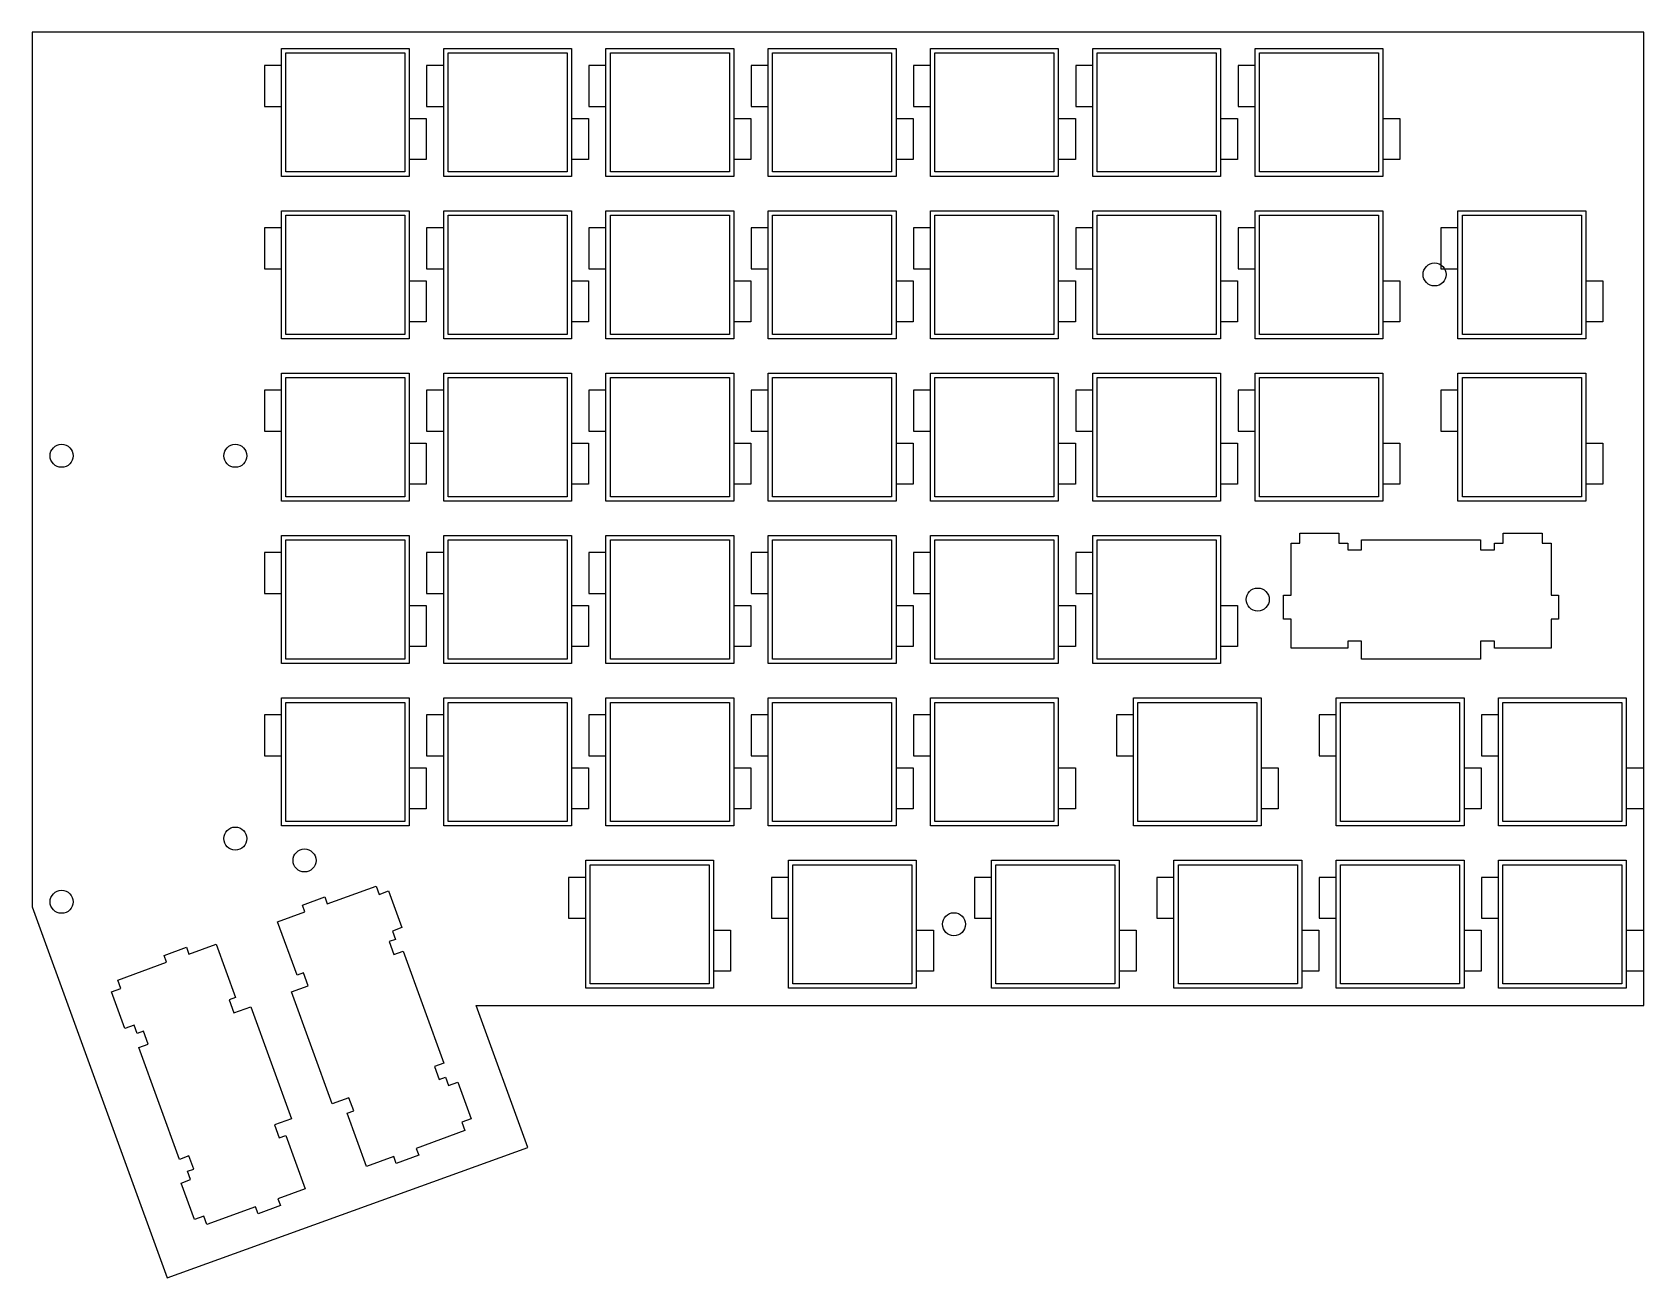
# Model space of a CAD drawing. Extents: x 201 to 391, y -161 to -14.
import ezdxf

# ---------------------------------------------------------------- set-up
doc = ezdxf.new("R2010")
doc.units = 0
doc.layers.add('BLACK', color=7, linetype='CONTINUOUS')

msp = doc.modelspace()

# ---------------------------------------------------------------- linework, layer by layer
at = {"layer": 'BLACK', "linetype": 'CONTINUOUS'}
for p, q in [((390.55, -14.4), (201.375, -14.4)), ((201.375, -14.4), (201.375, -117.04)), ((390.55, -128.588), (390.55, -14.4)), ((230.625, -16.3125), (245.625, -16.3125)), ((230.625, -31.3125), (230.625, -16.3125)), ((231.14, -16.8275), (245.11, -16.8275)), ((231.14, -30.7975), (231.14, -16.8275)), ((245.11, -16.8275), (245.11, -30.7975)), ((245.625, -16.3125), (245.625, -31.3125)), ((249.675, -16.3125), (264.675, -16.3125)), ((249.675, -31.3125), (249.675, -16.3125)), ((250.19, -16.8275), (264.16, -16.8275)), ((250.19, -30.7975), (250.19, -16.8275)), ((264.16, -16.8275), (264.16, -30.7975)), ((264.675, -16.3125), (264.675, -31.3125)), ((268.725, -16.3125), (283.725, -16.3125)), ((268.725, -31.3125), (268.725, -16.3125)), ((269.24, -16.8275), (283.21, -16.8275)), ((269.24, -30.7975), (269.24, -16.8275)), ((283.21, -16.8275), (283.21, -30.7975)), ((283.725, -16.3125), (283.725, -31.3125)), ((287.775, -16.3125), (302.775, -16.3125)), ((287.775, -31.3125), (287.775, -16.3125)), ((288.29, -16.8275), (302.26, -16.8275)), ((288.29, -30.7975), (288.29, -16.8275)), ((302.26, -16.8275), (302.26, -30.7975)), ((302.775, -16.3125), (302.775, -31.3125)), ((306.825, -16.3125), (321.825, -16.3125)), ((306.825, -31.3125), (306.825, -16.3125)), ((307.34, -16.8275), (321.31, -16.8275)), ((307.34, -30.7975), (307.34, -16.8275)), ((321.31, -16.8275), (321.31, -30.7975)), ((321.825, -16.3125), (321.825, -31.3125)), ((325.875, -16.3125), (340.875, -16.3125)), ((325.875, -31.3125), (325.875, -16.3125)), ((326.39, -16.8275), (340.36, -16.8275)), ((326.39, -30.7975), (326.39, -16.8275)), ((340.36, -16.8275), (340.36, -30.7975)), ((340.875, -16.3125), (340.875, -31.3125)), ((344.925, -16.3125), (359.925, -16.3125)), ((344.925, -31.3125), (344.925, -16.3125)), ((345.44, -16.8275), (359.41, -16.8275)), ((345.44, -30.7975), (345.44, -16.8275)), ((359.41, -16.8275), (359.41, -30.7975)), ((359.925, -16.3125), (359.925, -31.3125)), ((230.625, -18.3125), (228.625, -18.3125)), ((228.625, -18.3125), (228.625, -23.1125)), ((249.675, -18.3125), (247.675, -18.3125)), ((247.675, -18.3125), (247.675, -23.1125)), ((268.725, -18.3125), (266.725, -18.3125)), ((266.725, -18.3125), (266.725, -23.1125)), ((287.775, -18.3125), (285.775, -18.3125)), ((285.775, -18.3125), (285.775, -23.1125)), ((306.825, -18.3125), (304.825, -18.3125)), ((304.825, -18.3125), (304.825, -23.1125)), ((325.875, -18.3125), (323.875, -18.3125)), ((323.875, -18.3125), (323.875, -23.1125)), ((344.925, -18.3125), (342.925, -18.3125)), ((342.925, -18.3125), (342.925, -23.1125)), ((228.625, -23.1125), (230.625, -23.1125)), ((245.625, -24.5125), (247.625, -24.5125)), ((247.625, -24.5125), (247.625, -29.3125)), ((247.675, -23.1125), (249.675, -23.1125)), ((264.675, -24.5125), (266.675, -24.5125)), ((266.675, -24.5125), (266.675, -29.3125)), ((266.725, -23.1125), (268.725, -23.1125)), ((283.725, -24.5125), (285.725, -24.5125)), ((285.725, -24.5125), (285.725, -29.3125)), ((285.775, -23.1125), (287.775, -23.1125)), ((302.775, -24.5125), (304.775, -24.5125)), ((304.775, -24.5125), (304.775, -29.3125)), ((304.825, -23.1125), (306.825, -23.1125)), ((321.825, -24.5125), (323.825, -24.5125)), ((323.825, -24.5125), (323.825, -29.3125)), ((323.875, -23.1125), (325.875, -23.1125)), ((340.875, -24.5125), (342.875, -24.5125)), ((342.875, -24.5125), (342.875, -29.3125)), ((342.925, -23.1125), (344.925, -23.1125)), ((359.925, -24.5125), (361.925, -24.5125)), ((361.925, -24.5125), (361.925, -29.3125)), ((247.625, -29.3125), (245.625, -29.3125)), ((266.675, -29.3125), (264.675, -29.3125)), ((285.725, -29.3125), (283.725, -29.3125)), ((304.775, -29.3125), (302.775, -29.3125)), ((323.825, -29.3125), (321.825, -29.3125)), ((342.875, -29.3125), (340.875, -29.3125)), ((361.925, -29.3125), (359.925, -29.3125)), ((245.625, -31.3125), (230.625, -31.3125)), ((245.11, -30.7975), (231.14, -30.7975)), ((264.675, -31.3125), (249.675, -31.3125)), ((264.16, -30.7975), (250.19, -30.7975)), ((283.725, -31.3125), (268.725, -31.3125)), ((283.21, -30.7975), (269.24, -30.7975)), ((302.775, -31.3125), (287.775, -31.3125)), ((302.26, -30.7975), (288.29, -30.7975)), ((321.825, -31.3125), (306.825, -31.3125)), ((321.31, -30.7975), (307.34, -30.7975)), ((340.875, -31.3125), (325.875, -31.3125)), ((340.36, -30.7975), (326.39, -30.7975)), ((359.925, -31.3125), (344.925, -31.3125)), ((359.41, -30.7975), (345.44, -30.7975)), ((230.625, -35.3625), (245.625, -35.3625)), ((230.625, -50.3625), (230.625, -35.3625)), ((231.14, -35.8775), (245.11, -35.8775)), ((231.14, -49.8475), (231.14, -35.8775)), ((245.11, -35.8775), (245.11, -49.8475)), ((245.625, -35.3625), (245.625, -50.3625)), ((249.675, -35.3625), (264.675, -35.3625)), ((249.675, -50.3625), (249.675, -35.3625)), ((250.19, -35.8775), (264.16, -35.8775)), ((250.19, -49.8475), (250.19, -35.8775)), ((264.16, -35.8775), (264.16, -49.8475)), ((264.675, -35.3625), (264.675, -50.3625)), ((268.725, -35.3625), (283.725, -35.3625)), ((268.725, -50.3625), (268.725, -35.3625)), ((269.24, -35.8775), (283.21, -35.8775)), ((269.24, -49.8475), (269.24, -35.8775)), ((283.21, -35.8775), (283.21, -49.8475)), ((283.725, -35.3625), (283.725, -50.3625)), ((287.775, -35.3625), (302.775, -35.3625)), ((287.775, -50.3625), (287.775, -35.3625)), ((288.29, -35.8775), (302.26, -35.8775)), ((288.29, -49.8475), (288.29, -35.8775)), ((302.26, -35.8775), (302.26, -49.8475)), ((302.775, -35.3625), (302.775, -50.3625)), ((306.825, -35.3625), (321.825, -35.3625)), ((306.825, -50.3625), (306.825, -35.3625)), ((307.34, -35.8775), (321.31, -35.8775)), ((307.34, -49.8475), (307.34, -35.8775)), ((321.31, -35.8775), (321.31, -49.8475)), ((321.825, -35.3625), (321.825, -50.3625)), ((325.875, -35.3625), (340.875, -35.3625)), ((325.875, -50.3625), (325.875, -35.3625)), ((326.39, -35.8775), (340.36, -35.8775)), ((326.39, -49.8475), (326.39, -35.8775)), ((340.36, -35.8775), (340.36, -49.8475)), ((340.875, -35.3625), (340.875, -50.3625)), ((344.925, -35.3625), (359.925, -35.3625)), ((344.925, -50.3625), (344.925, -35.3625)), ((345.44, -35.8775), (359.41, -35.8775)), ((345.44, -49.8475), (345.44, -35.8775)), ((359.41, -35.8775), (359.41, -49.8475)), ((359.925, -35.3625), (359.925, -50.3625)), ((368.738, -35.3625), (383.738, -35.3625)), ((368.738, -50.3625), (368.738, -35.3625)), ((369.253, -35.8775), (383.223, -35.8775)), ((369.253, -49.8475), (369.253, -35.8775)), ((383.223, -35.8775), (383.223, -49.8475)), ((383.738, -35.3625), (383.738, -50.3625)), ((230.625, -37.3625), (228.625, -37.3625)), ((228.625, -37.3625), (228.625, -42.1625)), ((249.675, -37.3625), (247.675, -37.3625)), ((247.675, -37.3625), (247.675, -42.1625)), ((268.725, -37.3625), (266.725, -37.3625)), ((266.725, -37.3625), (266.725, -42.1625)), ((287.775, -37.3625), (285.775, -37.3625)), ((285.775, -37.3625), (285.775, -42.1625)), ((306.825, -37.3625), (304.825, -37.3625)), ((304.825, -37.3625), (304.825, -42.1625)), ((325.875, -37.3625), (323.875, -37.3625)), ((323.875, -37.3625), (323.875, -42.1625)), ((344.925, -37.3625), (342.925, -37.3625)), ((342.925, -37.3625), (342.925, -42.1625)), ((366.738, -37.3625), (366.738, -42.1625)), ((368.738, -37.3625), (366.738, -37.3625)), ((228.625, -42.1625), (230.625, -42.1625)), ((247.675, -42.1625), (249.675, -42.1625)), ((266.725, -42.1625), (268.725, -42.1625)), ((285.775, -42.1625), (287.775, -42.1625)), ((304.825, -42.1625), (306.825, -42.1625)), ((323.875, -42.1625), (325.875, -42.1625)), ((342.925, -42.1625), (344.925, -42.1625)), ((366.738, -42.1625), (368.738, -42.1625)), ((245.625, -43.5625), (247.625, -43.5625)), ((247.625, -43.5625), (247.625, -48.3625)), ((264.675, -43.5625), (266.675, -43.5625)), ((266.675, -43.5625), (266.675, -48.3625)), ((283.725, -43.5625), (285.725, -43.5625)), ((285.725, -43.5625), (285.725, -48.3625)), ((302.775, -43.5625), (304.775, -43.5625)), ((304.775, -43.5625), (304.775, -48.3625)), ((321.825, -43.5625), (323.825, -43.5625)), ((323.825, -43.5625), (323.825, -48.3625)), ((340.875, -43.5625), (342.875, -43.5625)), ((342.875, -43.5625), (342.875, -48.3625)), ((359.925, -43.5625), (361.925, -43.5625)), ((361.925, -43.5625), (361.925, -48.3625)), ((383.738, -43.5625), (385.738, -43.5625)), ((385.738, -43.5625), (385.738, -48.3625)), ((247.625, -48.3625), (245.625, -48.3625)), ((266.675, -48.3625), (264.675, -48.3625)), ((285.725, -48.3625), (283.725, -48.3625)), ((304.775, -48.3625), (302.775, -48.3625)), ((323.825, -48.3625), (321.825, -48.3625)), ((342.875, -48.3625), (340.875, -48.3625)), ((361.925, -48.3625), (359.925, -48.3625)), ((385.738, -48.3625), (383.738, -48.3625)), ((245.625, -50.3625), (230.625, -50.3625)), ((245.11, -49.8475), (231.14, -49.8475)), ((264.675, -50.3625), (249.675, -50.3625)), ((264.16, -49.8475), (250.19, -49.8475)), ((283.725, -50.3625), (268.725, -50.3625)), ((283.21, -49.8475), (269.24, -49.8475)), ((302.775, -50.3625), (287.775, -50.3625)), ((302.26, -49.8475), (288.29, -49.8475)), ((321.825, -50.3625), (306.825, -50.3625)), ((321.31, -49.8475), (307.34, -49.8475)), ((340.875, -50.3625), (325.875, -50.3625)), ((340.36, -49.8475), (326.39, -49.8475)), ((359.925, -50.3625), (344.925, -50.3625)), ((359.41, -49.8475), (345.44, -49.8475)), ((383.738, -50.3625), (368.738, -50.3625)), ((383.223, -49.8475), (369.253, -49.8475)), ((230.625, -54.4125), (245.625, -54.4125)), ((230.625, -69.4125), (230.625, -54.4125)), ((245.625, -54.4125), (245.625, -69.4125)), ((249.675, -54.4125), (264.675, -54.4125)), ((249.675, -69.4125), (249.675, -54.4125)), ((264.675, -54.4125), (264.675, -69.4125)), ((268.725, -54.4125), (283.725, -54.4125)), ((268.725, -69.4125), (268.725, -54.4125)), ((283.725, -54.4125), (283.725, -69.4125)), ((287.775, -54.4125), (302.775, -54.4125)), ((287.775, -69.4125), (287.775, -54.4125)), ((302.775, -54.4125), (302.775, -69.4125)), ((306.825, -54.4125), (321.825, -54.4125)), ((306.825, -69.4125), (306.825, -54.4125)), ((321.825, -54.4125), (321.825, -69.4125)), ((325.875, -54.4125), (340.875, -54.4125)), ((325.875, -69.4125), (325.875, -54.4125)), ((340.875, -54.4125), (340.875, -69.4125)), ((344.925, -54.4125), (359.925, -54.4125)), ((344.925, -69.4125), (344.925, -54.4125)), ((359.925, -54.4125), (359.925, -69.4125)), ((368.738, -54.4125), (383.738, -54.4125)), ((368.738, -69.4125), (368.738, -54.4125)), ((383.738, -54.4125), (383.738, -69.4125)), ((230.625, -56.4125), (228.625, -56.4125)), ((228.625, -56.4125), (228.625, -61.2125)), ((231.14, -54.9275), (245.11, -54.9275)), ((231.14, -68.8975), (231.14, -54.9275)), ((245.11, -54.9275), (245.11, -68.8975)), ((249.675, -56.4125), (247.675, -56.4125)), ((247.675, -56.4125), (247.675, -61.2125)), ((250.19, -54.9275), (264.16, -54.9275)), ((250.19, -68.8975), (250.19, -54.9275)), ((264.16, -54.9275), (264.16, -68.8975)), ((268.725, -56.4125), (266.725, -56.4125)), ((266.725, -56.4125), (266.725, -61.2125)), ((269.24, -54.9275), (283.21, -54.9275)), ((269.24, -68.8975), (269.24, -54.9275)), ((283.21, -54.9275), (283.21, -68.8975)), ((287.775, -56.4125), (285.775, -56.4125)), ((285.775, -56.4125), (285.775, -61.2125)), ((288.29, -54.9275), (302.26, -54.9275)), ((288.29, -68.8975), (288.29, -54.9275)), ((302.26, -54.9275), (302.26, -68.8975)), ((306.825, -56.4125), (304.825, -56.4125)), ((304.825, -56.4125), (304.825, -61.2125)), ((307.34, -54.9275), (321.31, -54.9275)), ((307.34, -68.8975), (307.34, -54.9275)), ((321.31, -54.9275), (321.31, -68.8975)), ((325.875, -56.4125), (323.875, -56.4125)), ((323.875, -56.4125), (323.875, -61.2125)), ((326.39, -54.9275), (340.36, -54.9275)), ((326.39, -68.8975), (326.39, -54.9275)), ((340.36, -54.9275), (340.36, -68.8975)), ((344.925, -56.4125), (342.925, -56.4125)), ((342.925, -56.4125), (342.925, -61.2125)), ((345.44, -54.9275), (359.41, -54.9275)), ((345.44, -68.8975), (345.44, -54.9275)), ((359.41, -54.9275), (359.41, -68.8975)), ((366.738, -56.4125), (366.738, -61.2125)), ((368.738, -56.4125), (366.738, -56.4125)), ((369.253, -54.9275), (383.223, -54.9275)), ((369.253, -68.8975), (369.253, -54.9275)), ((383.223, -54.9275), (383.223, -68.8975)), ((228.625, -61.2125), (230.625, -61.2125)), ((247.675, -61.2125), (249.675, -61.2125)), ((266.725, -61.2125), (268.725, -61.2125)), ((285.775, -61.2125), (287.775, -61.2125)), ((304.825, -61.2125), (306.825, -61.2125)), ((323.875, -61.2125), (325.875, -61.2125)), ((342.925, -61.2125), (344.925, -61.2125)), ((366.738, -61.2125), (368.738, -61.2125)), ((245.625, -62.6125), (247.625, -62.6125)), ((247.625, -62.6125), (247.625, -67.4125)), ((264.675, -62.6125), (266.675, -62.6125)), ((266.675, -62.6125), (266.675, -67.4125)), ((283.725, -62.6125), (285.725, -62.6125)), ((285.725, -62.6125), (285.725, -67.4125)), ((302.775, -62.6125), (304.775, -62.6125)), ((304.775, -62.6125), (304.775, -67.4125)), ((321.825, -62.6125), (323.825, -62.6125)), ((323.825, -62.6125), (323.825, -67.4125)), ((340.875, -62.6125), (342.875, -62.6125)), ((342.875, -62.6125), (342.875, -67.4125)), ((359.925, -62.6125), (361.925, -62.6125)), ((361.925, -62.6125), (361.925, -67.4125)), ((383.738, -62.6125), (385.738, -62.6125)), ((385.738, -62.6125), (385.738, -67.4125)), ((247.625, -67.4125), (245.625, -67.4125)), ((266.675, -67.4125), (264.675, -67.4125)), ((285.725, -67.4125), (283.725, -67.4125)), ((304.775, -67.4125), (302.775, -67.4125)), ((323.825, -67.4125), (321.825, -67.4125)), ((342.875, -67.4125), (340.875, -67.4125)), ((361.925, -67.4125), (359.925, -67.4125)), ((385.738, -67.4125), (383.738, -67.4125)), ((245.625, -69.4125), (230.625, -69.4125)), ((245.11, -68.8975), (231.14, -68.8975)), ((264.675, -69.4125), (249.675, -69.4125)), ((264.16, -68.8975), (250.19, -68.8975)), ((283.725, -69.4125), (268.725, -69.4125)), ((283.21, -68.8975), (269.24, -68.8975)), ((302.775, -69.4125), (287.775, -69.4125)), ((302.26, -68.8975), (288.29, -68.8975)), ((321.825, -69.4125), (306.825, -69.4125)), ((321.31, -68.8975), (307.34, -68.8975)), ((340.875, -69.4125), (325.875, -69.4125)), ((340.36, -68.8975), (326.39, -68.8975)), ((359.925, -69.4125), (344.925, -69.4125)), ((359.41, -68.8975), (345.44, -68.8975)), ((383.738, -69.4125), (368.738, -69.4125)), ((383.223, -68.8975), (369.253, -68.8975)), ((230.625, -73.4625), (245.625, -73.4625)), ((230.625, -88.4625), (230.625, -73.4625)), ((245.625, -73.4625), (245.625, -88.4625)), ((249.675, -73.4625), (264.675, -73.4625)), ((249.675, -88.4625), (249.675, -73.4625)), ((264.675, -73.4625), (264.675, -88.4625)), ((268.725, -73.4625), (283.725, -73.4625)), ((268.725, -88.4625), (268.725, -73.4625)), ((283.725, -73.4625), (283.725, -88.4625)), ((287.775, -73.4625), (302.775, -73.4625)), ((287.775, -88.4625), (287.775, -73.4625)), ((302.775, -73.4625), (302.775, -88.4625)), ((306.825, -73.4625), (321.825, -73.4625)), ((306.825, -88.4625), (306.825, -73.4625)), ((321.825, -73.4625), (321.825, -88.4625)), ((325.875, -73.4625), (340.875, -73.4625)), ((325.875, -88.4625), (325.875, -73.4625)), ((340.875, -73.4625), (340.875, -88.4625)), ((350.182, -73.1901), (354.754, -73.1901)), ((350.182, -74.3585), (350.182, -73.1901)), ((354.754, -73.1901), (354.754, -74.3585)), ((374.058, -73.1901), (378.63, -73.1901)), ((374.058, -74.3585), (374.058, -73.1901)), ((378.63, -73.1901), (378.63, -74.3585)), ((230.625, -75.4625), (228.625, -75.4625)), ((228.625, -75.4625), (228.625, -80.2625)), ((231.14, -73.9775), (245.11, -73.9775)), ((231.14, -87.9475), (231.14, -73.9775)), ((245.11, -73.9775), (245.11, -87.9475)), ((249.675, -75.4625), (247.675, -75.4625)), ((247.675, -75.4625), (247.675, -80.2625)), ((250.19, -73.9775), (264.16, -73.9775)), ((250.19, -87.9475), (250.19, -73.9775)), ((264.16, -73.9775), (264.16, -87.9475)), ((268.725, -75.4625), (266.725, -75.4625)), ((266.725, -75.4625), (266.725, -80.2625)), ((269.24, -73.9775), (283.21, -73.9775)), ((269.24, -87.9475), (269.24, -73.9775)), ((283.21, -73.9775), (283.21, -87.9475)), ((287.775, -75.4625), (285.775, -75.4625)), ((285.775, -75.4625), (285.775, -80.2625)), ((288.29, -73.9775), (302.26, -73.9775)), ((288.29, -87.9475), (288.29, -73.9775)), ((302.26, -73.9775), (302.26, -87.9475)), ((306.825, -75.4625), (304.825, -75.4625)), ((304.825, -75.4625), (304.825, -80.2625)), ((307.34, -73.9775), (321.31, -73.9775)), ((307.34, -87.9475), (307.34, -73.9775)), ((321.31, -73.9775), (321.31, -87.9475)), ((325.875, -75.4625), (323.875, -75.4625)), ((323.875, -75.4625), (323.875, -80.2625)), ((326.39, -73.9775), (340.36, -73.9775)), ((326.39, -87.9475), (326.39, -73.9775)), ((340.36, -73.9775), (340.36, -87.9475)), ((349.14, -80.4545), (349.14, -74.3585)), ((349.14, -74.3585), (350.182, -74.3585)), ((354.754, -74.3585), (355.795, -74.3585)), ((355.795, -74.3585), (355.795, -75.1459)), ((355.795, -75.1459), (357.421, -75.1459)), ((357.421, -73.9775), (371.391, -73.9775)), ((357.421, -75.1459), (357.421, -73.9775)), ((371.391, -73.9775), (371.391, -75.1459)), ((371.391, -75.1459), (373.016, -75.1459)), ((373.016, -75.1459), (373.016, -74.3585)), ((373.016, -74.3585), (374.058, -74.3585)), ((378.63, -74.3585), (379.671, -74.3585)), ((379.671, -74.3585), (379.671, -80.4545)), ((228.625, -80.2625), (230.625, -80.2625)), ((247.675, -80.2625), (249.675, -80.2625)), ((266.725, -80.2625), (268.725, -80.2625)), ((285.775, -80.2625), (287.775, -80.2625)), ((304.825, -80.2625), (306.825, -80.2625)), ((323.875, -80.2625), (325.875, -80.2625)), ((348.277, -83.2485), (348.277, -80.4545)), ((348.277, -80.4545), (349.14, -80.4545)), ((379.671, -80.4545), (380.535, -80.4545)), ((380.535, -80.4545), (380.535, -83.2485)), ((245.625, -81.6625), (247.625, -81.6625)), ((247.625, -81.6625), (247.625, -86.4625)), ((264.675, -81.6625), (266.675, -81.6625)), ((266.675, -81.6625), (266.675, -86.4625)), ((283.725, -81.6625), (285.725, -81.6625)), ((285.725, -81.6625), (285.725, -86.4625)), ((302.775, -81.6625), (304.775, -81.6625)), ((304.775, -81.6625), (304.775, -86.4625)), ((321.825, -81.6625), (323.825, -81.6625)), ((323.825, -81.6625), (323.825, -86.4625)), ((340.875, -81.6625), (342.875, -81.6625)), ((342.875, -81.6625), (342.875, -86.4625)), ((349.14, -83.2485), (348.277, -83.2485)), ((349.14, -86.6521), (349.14, -83.2485)), ((379.671, -83.2485), (379.671, -86.6521)), ((380.535, -83.2485), (379.671, -83.2485)), ((247.625, -86.4625), (245.625, -86.4625)), ((266.675, -86.4625), (264.675, -86.4625)), ((285.725, -86.4625), (283.725, -86.4625)), ((304.775, -86.4625), (302.775, -86.4625)), ((323.825, -86.4625), (321.825, -86.4625)), ((342.875, -86.4625), (340.875, -86.4625)), ((355.795, -86.6521), (349.14, -86.6521)), ((355.795, -85.8393), (355.795, -86.6521)), ((357.421, -85.8393), (355.795, -85.8393)), ((357.421, -87.9475), (357.421, -85.8393)), ((371.391, -85.8393), (371.391, -87.9475)), ((373.016, -85.8393), (371.391, -85.8393)), ((373.016, -86.6521), (373.016, -85.8393)), ((379.671, -86.6521), (373.016, -86.6521)), ((245.625, -88.4625), (230.625, -88.4625)), ((245.11, -87.9475), (231.14, -87.9475)), ((264.675, -88.4625), (249.675, -88.4625)), ((264.16, -87.9475), (250.19, -87.9475)), ((283.725, -88.4625), (268.725, -88.4625)), ((283.21, -87.9475), (269.24, -87.9475)), ((302.775, -88.4625), (287.775, -88.4625)), ((302.26, -87.9475), (288.29, -87.9475)), ((321.825, -88.4625), (306.825, -88.4625)), ((321.31, -87.9475), (307.34, -87.9475)), ((340.875, -88.4625), (325.875, -88.4625)), ((340.36, -87.9475), (326.39, -87.9475)), ((371.391, -87.9475), (357.421, -87.9475)), ((230.625, -92.5125), (245.625, -92.5125)), ((230.625, -107.512), (230.625, -92.5125)), ((245.625, -92.5125), (245.625, -107.512)), ((249.675, -92.5125), (264.675, -92.5125)), ((249.675, -107.512), (249.675, -92.5125)), ((264.675, -92.5125), (264.675, -107.512)), ((268.725, -92.5125), (283.725, -92.5125)), ((268.725, -107.512), (268.725, -92.5125)), ((283.725, -92.5125), (283.725, -107.512)), ((287.775, -92.5125), (302.775, -92.5125)), ((287.775, -107.512), (287.775, -92.5125)), ((302.775, -92.5125), (302.775, -107.512)), ((306.825, -92.5125), (321.825, -92.5125)), ((306.825, -107.512), (306.825, -92.5125)), ((321.825, -92.5125), (321.825, -107.512)), ((330.638, -92.5125), (345.638, -92.5125)), ((330.638, -107.512), (330.638, -92.5125)), ((345.638, -92.5125), (345.638, -107.512)), ((354.45, -92.5125), (369.45, -92.5125)), ((354.45, -107.512), (354.45, -92.5125)), ((369.45, -92.5125), (369.45, -107.512)), ((373.5, -92.5125), (388.5, -92.5125)), ((373.5, -107.512), (373.5, -92.5125)), ((388.5, -92.5125), (388.5, -107.512)), ((230.625, -94.5125), (228.625, -94.5125)), ((228.625, -94.5125), (228.625, -99.3125)), ((231.14, -93.0275), (245.11, -93.0275)), ((231.14, -106.997), (231.14, -93.0275)), ((245.11, -93.0275), (245.11, -106.997)), ((249.675, -94.5125), (247.675, -94.5125)), ((247.675, -94.5125), (247.675, -99.3125)), ((250.19, -93.0275), (264.16, -93.0275)), ((250.19, -106.997), (250.19, -93.0275)), ((264.16, -93.0275), (264.16, -106.997)), ((268.725, -94.5125), (266.725, -94.5125)), ((266.725, -94.5125), (266.725, -99.3125)), ((269.24, -93.0275), (283.21, -93.0275)), ((269.24, -106.997), (269.24, -93.0275)), ((283.21, -93.0275), (283.21, -106.997)), ((287.775, -94.5125), (285.775, -94.5125)), ((285.775, -94.5125), (285.775, -99.3125)), ((288.29, -93.0275), (302.26, -93.0275)), ((288.29, -106.997), (288.29, -93.0275)), ((302.26, -93.0275), (302.26, -106.997)), ((306.825, -94.5125), (304.825, -94.5125)), ((304.825, -94.5125), (304.825, -99.3125)), ((307.34, -93.0275), (321.31, -93.0275)), ((307.34, -106.997), (307.34, -93.0275)), ((321.31, -93.0275), (321.31, -106.997)), ((328.638, -94.5125), (328.638, -99.3125)), ((330.638, -94.5125), (328.638, -94.5125)), ((331.153, -93.0275), (345.123, -93.0275)), ((331.153, -106.997), (331.153, -93.0275)), ((345.123, -93.0275), (345.123, -106.997)), ((354.45, -94.5125), (352.45, -94.5125)), ((352.45, -94.5125), (352.45, -99.3125)), ((354.965, -93.0275), (368.935, -93.0275)), ((354.965, -106.997), (354.965, -93.0275)), ((368.935, -93.0275), (368.935, -106.997)), ((373.5, -94.5125), (371.5, -94.5125)), ((371.5, -94.5125), (371.5, -99.3125)), ((374.015, -93.0275), (387.985, -93.0275)), ((374.015, -106.997), (374.015, -93.0275)), ((387.985, -93.0275), (387.985, -106.997)), ((228.625, -99.3125), (230.625, -99.3125)), ((247.675, -99.3125), (249.675, -99.3125)), ((266.725, -99.3125), (268.725, -99.3125)), ((285.775, -99.3125), (287.775, -99.3125)), ((304.825, -99.3125), (306.825, -99.3125)), ((328.638, -99.3125), (330.638, -99.3125)), ((352.45, -99.3125), (354.45, -99.3125)), ((371.5, -99.3125), (373.5, -99.3125)), ((245.625, -100.712), (247.625, -100.712)), ((247.625, -100.712), (247.625, -105.512)), ((264.675, -100.712), (266.675, -100.712)), ((266.675, -100.712), (266.675, -105.512)), ((283.725, -100.712), (285.725, -100.712)), ((285.725, -100.712), (285.725, -105.512)), ((302.775, -100.712), (304.775, -100.712)), ((304.775, -100.712), (304.775, -105.512)), ((321.825, -100.712), (323.825, -100.712)), ((323.825, -100.712), (323.825, -105.512)), ((345.638, -100.712), (347.638, -100.712)), ((347.638, -100.712), (347.638, -105.512)), ((369.45, -100.712), (371.45, -100.712)), ((371.45, -100.712), (371.45, -105.512)), ((388.5, -100.712), (390.5, -100.712)), ((390.5, -100.712), (390.5, -105.512)), ((247.625, -105.512), (245.625, -105.512)), ((266.675, -105.512), (264.675, -105.512)), ((285.725, -105.512), (283.725, -105.512)), ((304.775, -105.512), (302.775, -105.512)), ((323.825, -105.512), (321.825, -105.512)), ((347.638, -105.512), (345.638, -105.512)), ((371.45, -105.512), (369.45, -105.512)), ((390.5, -105.512), (388.5, -105.512)), ((245.625, -107.512), (230.625, -107.512)), ((245.11, -106.997), (231.14, -106.997)), ((264.675, -107.512), (249.675, -107.512)), ((264.16, -106.997), (250.19, -106.997)), ((283.725, -107.512), (268.725, -107.512)), ((283.21, -106.997), (269.24, -106.997)), ((302.775, -107.512), (287.775, -107.512)), ((302.26, -106.997), (288.29, -106.997)), ((321.825, -107.512), (306.825, -107.512)), ((321.31, -106.997), (307.34, -106.997)), ((345.638, -107.512), (330.638, -107.512)), ((345.123, -106.997), (331.153, -106.997)), ((369.45, -107.512), (354.45, -107.512)), ((368.935, -106.997), (354.965, -106.997)), ((388.5, -107.512), (373.5, -107.512)), ((387.985, -106.997), (374.015, -106.997)), ((266.344, -126.562), (266.344, -111.562)), ((266.344, -111.562), (281.344, -111.562)), ((281.344, -111.562), (281.344, -126.562)), ((290.156, -126.562), (290.156, -111.562)), ((290.156, -111.562), (305.156, -111.562)), ((305.156, -111.562), (305.156, -126.562)), ((313.969, -126.562), (313.969, -111.562)), ((313.969, -111.562), (328.969, -111.562)), ((328.969, -111.562), (328.969, -126.562)), ((335.4, -111.562), (350.4, -111.562)), ((335.4, -126.562), (335.4, -111.562)), ((350.4, -111.562), (350.4, -126.562)), ((354.45, -111.562), (369.45, -111.562)), ((354.45, -126.562), (354.45, -111.562)), ((369.45, -111.562), (369.45, -126.562)), ((373.5, -111.562), (388.5, -111.562)), ((373.5, -126.562), (373.5, -111.562)), ((388.5, -111.562), (388.5, -126.562)), ((266.858, -112.078), (280.828, -112.078)), ((266.858, -126.047), (266.858, -112.078)), ((280.828, -112.078), (280.828, -126.047)), ((290.671, -112.078), (304.641, -112.078)), ((290.671, -126.047), (290.671, -112.078)), ((304.641, -112.078), (304.641, -126.047)), ((314.483, -112.078), (328.453, -112.078)), ((314.483, -126.047), (314.483, -112.078)), ((328.453, -112.078), (328.453, -126.047)), ((335.915, -112.078), (349.885, -112.078)), ((335.915, -126.047), (335.915, -112.078)), ((349.885, -112.078), (349.885, -126.047)), ((354.965, -112.078), (368.935, -112.078)), ((354.965, -126.047), (354.965, -112.078)), ((368.935, -112.078), (368.935, -126.047)), ((374.015, -112.078), (387.985, -112.078)), ((374.015, -126.047), (374.015, -112.078)), ((387.985, -112.078), (387.985, -126.047)), ((236.004, -116.669), (241.732, -114.584)), ((241.732, -114.584), (242.088, -115.563)), ((242.088, -115.563), (243.186, -115.163)), ((243.186, -115.163), (244.75, -119.459)), ((266.344, -113.562), (264.344, -113.562)), ((264.344, -113.562), (264.344, -118.362)), ((290.156, -113.562), (288.156, -113.562)), ((288.156, -113.562), (288.156, -118.362)), ((313.969, -113.562), (311.969, -113.562)), ((311.969, -113.562), (311.969, -118.362)), ((335.4, -113.562), (333.4, -113.562)), ((333.4, -113.562), (333.4, -118.362)), ((354.45, -113.562), (352.45, -113.562)), ((352.45, -113.562), (352.45, -118.362)), ((373.5, -113.562), (371.5, -113.562)), ((371.5, -113.562), (371.5, -118.362)), ((201.375, -117.04), (217.213, -160.545)), ((233.083, -116.813), (235.708, -115.857)), ((233.378, -117.625), (233.083, -116.813)), ((235.708, -115.857), (236.004, -116.669)), ((230.18, -118.789), (233.378, -117.625)), ((232.456, -125.042), (230.18, -118.789)), ((264.344, -118.362), (266.344, -118.362)), ((288.156, -118.362), (290.156, -118.362)), ((311.969, -118.362), (313.969, -118.362)), ((333.4, -118.362), (335.4, -118.362)), ((352.45, -118.362), (354.45, -118.362)), ((371.5, -118.362), (373.5, -118.362)), ((244.008, -120.837), (243.268, -121.107)), ((244.75, -119.459), (243.652, -119.859)), ((243.652, -119.859), (244.008, -120.837)), ((281.344, -119.762), (283.344, -119.762)), ((283.344, -119.762), (283.344, -124.562)), ((305.156, -119.762), (307.156, -119.762)), ((307.156, -119.762), (307.156, -124.562)), ((328.969, -119.762), (330.969, -119.762)), ((330.969, -119.762), (330.969, -124.562)), ((350.4, -119.762), (352.4, -119.762)), ((352.4, -119.762), (352.4, -124.562)), ((369.45, -119.762), (371.45, -119.762)), ((371.45, -119.762), (371.45, -124.562)), ((388.5, -119.762), (390.5, -119.762)), ((390.5, -119.762), (390.5, -124.562)), ((216.853, -122.72), (219.478, -121.765)), ((217.148, -123.532), (216.853, -122.72)), ((219.478, -121.765), (219.773, -122.576)), ((219.773, -122.576), (222.972, -121.412)), ((222.972, -121.412), (225.248, -127.666)), ((243.268, -121.107), (243.824, -122.634)), ((243.824, -122.634), (244.922, -122.235)), ((244.922, -122.235), (249.7, -135.362)), ((211.42, -125.617), (217.148, -123.532)), ((233.22, -124.764), (232.456, -125.042)), ((233.776, -126.292), (233.22, -124.764)), ((283.344, -124.562), (281.344, -124.562)), ((307.156, -124.562), (305.156, -124.562)), ((330.969, -124.562), (328.969, -124.562)), ((352.4, -124.562), (350.4, -124.562)), ((371.45, -124.562), (369.45, -124.562)), ((390.5, -124.562), (388.5, -124.562)), ((210.678, -126.995), (211.776, -126.595)), ((211.776, -126.595), (211.42, -125.617)), ((231.795, -127.013), (233.776, -126.292)), ((281.344, -126.562), (266.344, -126.562)), ((280.828, -126.047), (266.858, -126.047)), ((305.156, -126.562), (290.156, -126.562)), ((304.641, -126.047), (290.671, -126.047)), ((328.969, -126.562), (313.969, -126.562)), ((328.453, -126.047), (314.483, -126.047)), ((350.4, -126.562), (335.4, -126.562)), ((349.885, -126.047), (335.915, -126.047)), ((369.45, -126.562), (354.45, -126.562)), ((368.935, -126.047), (354.965, -126.047)), ((388.5, -126.562), (373.5, -126.562)), ((387.985, -126.047), (374.015, -126.047)), ((212.242, -131.291), (210.678, -126.995)), ((225.248, -127.666), (224.484, -127.944)), ((224.484, -127.944), (225.04, -129.471)), ((236.573, -140.14), (231.795, -127.013)), ((253.48, -128.588), (390.55, -128.588)), ((259.544, -145.248), (253.48, -128.588)), ((225.04, -129.471), (227.021, -128.75)), ((227.021, -128.75), (231.799, -141.878)), ((213.339, -130.892), (212.242, -131.291)), ((213.696, -131.87), (213.339, -130.892)), ((214.436, -131.601), (213.696, -131.87)), ((214.992, -133.129), (214.436, -131.601)), ((213.894, -133.528), (214.992, -133.129)), ((218.672, -146.656), (213.894, -133.528)), ((249.7, -135.362), (248.602, -135.762)), ((248.602, -135.762), (249.158, -137.289)), ((249.158, -137.289), (249.898, -137.02)), ((249.898, -137.02), (250.254, -137.999)), ((250.254, -137.999), (251.352, -137.599)), ((251.352, -137.599), (252.916, -141.895)), ((238.554, -139.419), (236.573, -140.14)), ((239.11, -140.947), (238.554, -139.419)), ((231.799, -141.878), (229.818, -142.599)), ((238.346, -141.225), (239.11, -140.947)), ((240.622, -147.478), (238.346, -141.225)), ((229.818, -142.599), (230.374, -144.126)), ((252.174, -143.274), (246.446, -145.359)), ((252.916, -141.895), (251.818, -142.295)), ((251.818, -142.295), (252.174, -143.274)), ((217.213, -160.545), (259.544, -145.248)), ((230.374, -144.126), (231.138, -143.848)), ((231.138, -143.848), (233.414, -150.102)), ((246.446, -145.359), (246.741, -146.17)), ((219.77, -146.256), (218.672, -146.656)), ((220.326, -147.784), (219.77, -146.256)), ((243.82, -146.314), (240.622, -147.478)), ((244.116, -147.126), (243.82, -146.314)), ((246.741, -146.17), (244.116, -147.126)), ((218.844, -149.431), (219.942, -149.032)), ((220.408, -153.727), (218.844, -149.431)), ((219.586, -148.053), (220.326, -147.784)), ((219.942, -149.032), (219.586, -148.053)), ((233.414, -150.102), (230.216, -151.266)), ((230.216, -151.266), (230.511, -152.077)), ((227.59, -152.221), (221.862, -154.306)), ((227.885, -153.033), (227.59, -152.221)), ((230.511, -152.077), (227.885, -153.033)), ((221.506, -153.328), (220.408, -153.727)), ((221.862, -154.306), (221.506, -153.328))]:
    msp.add_line(p, q, dxfattribs=at)
at = {"layer": 'BLACK'}
for centre in [(365.989, -42.8244), (204.822, -64.1), (225.213, -64.1), (345.237, -80.9625), (225.213, -109.012), (233.337, -111.582), (204.822, -116.434), (309.575, -119.062)]:
    msp.add_circle(centre, 1.35, dxfattribs=at)

doc.saveas('drawing.dxf')
